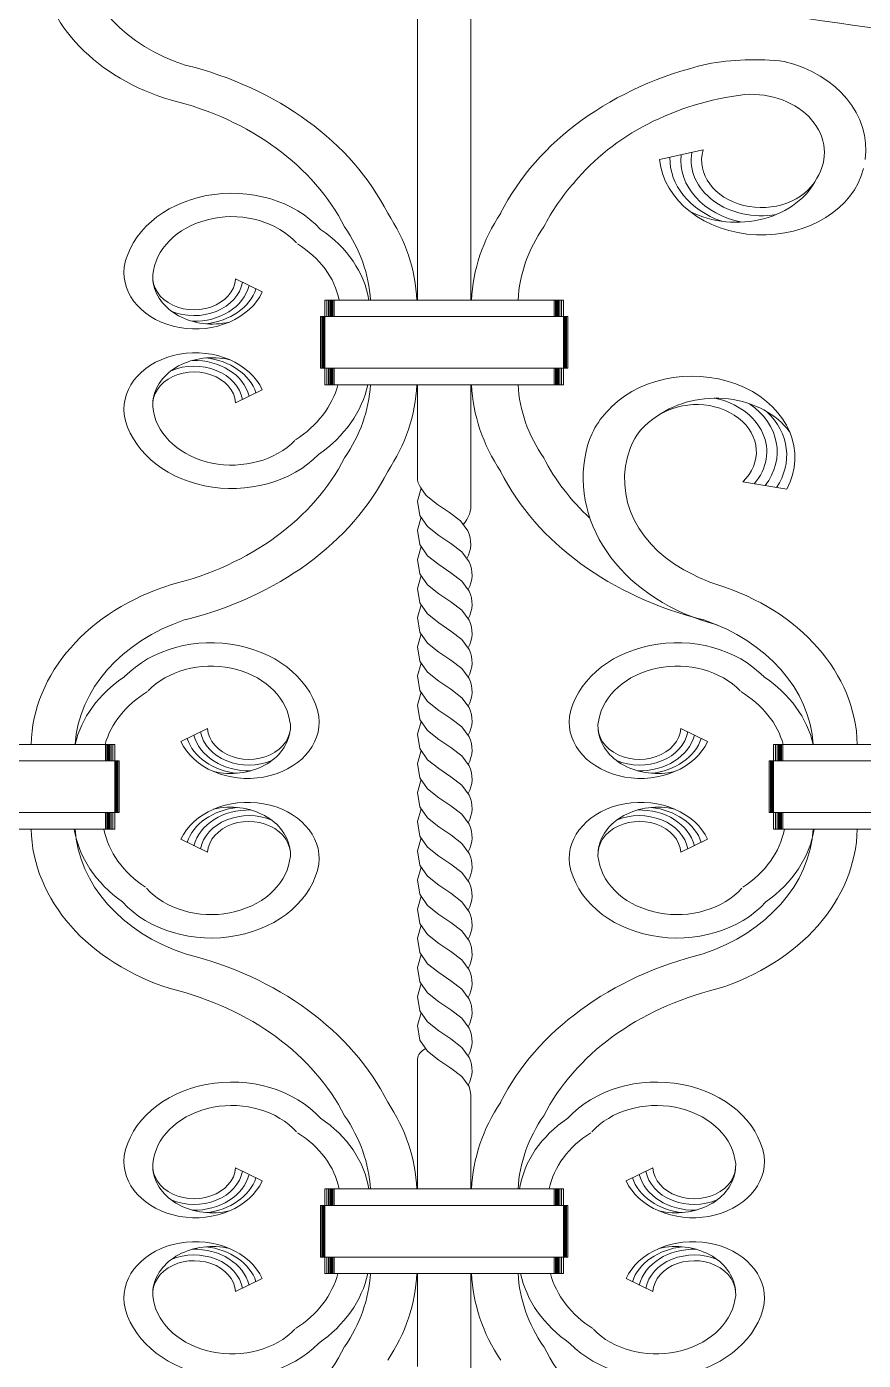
# Model space of a CAD drawing. Header units: inches. Extents: x 16.3 to 32.1, y 12.3 to 22.2.
# Drawn here: x 21.004 to 21.331, y 17.744 to 18.265 of the extents above; entities that cross this region are included whole.
import ezdxf

# ---------------------------------------------------------------- set-up
doc = ezdxf.new("R2010")
doc.units = ezdxf.units.IN
doc.header["$MEASUREMENT"] = 0

msp = doc.modelspace()

# ---------------------------------------------------------------- linework, layer by layer
at = {"lineweight": 9}
for p, q in [((21.15675, 18.15827), (21.15675, 18.2995)), ((21.17767, 18.15827), (21.17767, 18.2943)), ((21.25148, 18.21319), (21.26848, 18.21693)), ((21.09607, 18.16142), (21.08563, 18.16649)), ((21.21391, 18.15827), (21.12051, 18.15827)), ((21.12051, 18.15827), (21.21391, 18.15827)), ((21.12051, 18.15827), (21.12051, 18.12517)), ((21.12051, 18.15827), (21.12051, 18.15182)), ((21.12051, 18.15827), (21.12051, 18.15182)), ((21.12051, 18.15827), (21.12051, 18.12517)), ((21.12133, 18.15827), (21.12133, 18.15182)), ((21.12133, 18.15827), (21.12133, 18.15182)), ((21.12198, 18.15827), (21.12198, 18.15182)), ((21.12198, 18.15827), (21.12198, 18.15182)), ((21.12247, 18.15827), (21.12247, 18.15182)), ((21.12247, 18.15827), (21.12247, 18.15182)), ((21.12288, 18.15827), (21.12288, 18.15182)), ((21.12288, 18.15827), (21.12288, 18.15182)), ((21.1232, 18.15827), (21.1232, 18.15182)), ((21.1232, 18.15827), (21.1232, 18.15182)), ((21.12345, 18.15827), (21.12345, 18.15182)), ((21.12345, 18.15827), (21.12345, 18.15182)), ((21.12361, 18.15827), (21.12361, 18.15182)), ((21.12361, 18.15827), (21.12361, 18.15182)), ((21.12416, 18.15827), (21.12416, 18.15182)), ((21.12416, 18.15827), (21.12416, 18.15182)), ((21.21026, 18.15827), (21.21026, 18.15182)), ((21.21026, 18.15827), (21.21026, 18.15182)), ((21.21081, 18.15827), (21.21081, 18.15182)), ((21.21081, 18.15827), (21.21081, 18.15182)), ((21.21097, 18.15827), (21.21097, 18.15182)), ((21.21097, 18.15827), (21.21097, 18.15182)), ((21.21122, 18.15827), (21.21122, 18.15182)), ((21.21122, 18.15827), (21.21122, 18.15182)), ((21.21154, 18.15827), (21.21154, 18.15182)), ((21.21154, 18.15827), (21.21154, 18.15182)), ((21.21195, 18.15827), (21.21195, 18.15182)), ((21.21195, 18.15827), (21.21195, 18.15182)), ((21.21244, 18.15827), (21.21244, 18.15182)), ((21.21244, 18.15827), (21.21244, 18.15182)), ((21.21309, 18.15827), (21.21309, 18.15182)), ((21.21309, 18.15827), (21.21309, 18.15182)), ((21.21391, 18.15827), (21.21391, 18.12517)), ((21.21391, 18.15827), (21.21391, 18.15182)), ((21.21391, 18.15827), (21.21391, 18.15182)), ((21.21391, 18.15827), (21.21391, 18.12517)), ((21.21554, 18.15182), (21.11888, 18.15182)), ((21.11888, 18.15182), (21.21554, 18.15182)), ((21.11888, 18.15182), (21.11888, 18.13162)), ((21.11888, 18.15182), (21.11888, 18.13162)), ((21.11937, 18.15182), (21.11937, 18.13162)), ((21.11937, 18.15182), (21.11937, 18.13162)), ((21.11978, 18.15182), (21.11978, 18.13162)), ((21.11978, 18.15182), (21.11978, 18.13162)), ((21.12011, 18.15182), (21.12011, 18.13162)), ((21.12011, 18.15182), (21.12011, 18.13162)), ((21.12027, 18.15182), (21.12027, 18.13162)), ((21.12027, 18.15182), (21.12027, 18.13162)), ((21.21415, 18.15182), (21.21415, 18.13162)), ((21.21415, 18.15182), (21.21415, 18.13162)), ((21.21431, 18.15182), (21.21431, 18.13162)), ((21.21431, 18.15182), (21.21431, 18.13162)), ((21.21464, 18.15182), (21.21464, 18.13162)), ((21.21464, 18.15182), (21.21464, 18.13162)), ((21.21505, 18.15182), (21.21505, 18.13162)), ((21.21505, 18.15182), (21.21505, 18.13162)), ((21.21554, 18.15182), (21.21554, 18.13162)), ((21.21554, 18.15182), (21.21554, 18.13162)), ((21.21554, 18.13162), (21.11888, 18.13162)), ((21.11888, 18.13162), (21.21554, 18.13162)), ((21.12051, 18.13162), (21.12051, 18.12517)), ((21.12051, 18.13162), (21.12051, 18.12517)), ((21.12133, 18.13162), (21.12133, 18.12517)), ((21.12133, 18.13162), (21.12133, 18.12517)), ((21.12198, 18.13162), (21.12198, 18.12517)), ((21.12198, 18.13162), (21.12198, 18.12517)), ((21.12247, 18.13162), (21.12247, 18.12517)), ((21.12247, 18.13162), (21.12247, 18.12517)), ((21.12288, 18.13162), (21.12288, 18.12517)), ((21.12288, 18.13162), (21.12288, 18.12517)), ((21.1232, 18.13162), (21.1232, 18.12517)), ((21.1232, 18.13162), (21.1232, 18.12517)), ((21.12345, 18.13162), (21.12345, 18.12517)), ((21.12345, 18.13162), (21.12345, 18.12517)), ((21.12361, 18.13162), (21.12361, 18.12517)), ((21.12361, 18.13162), (21.12361, 18.12517)), ((21.12416, 18.13162), (21.12416, 18.12517)), ((21.12416, 18.13162), (21.12416, 18.12517)), ((21.21026, 18.13162), (21.21026, 18.12517)), ((21.21026, 18.13162), (21.21026, 18.12517)), ((21.21081, 18.13162), (21.21081, 18.12517)), ((21.21081, 18.13162), (21.21081, 18.12517)), ((21.21097, 18.13162), (21.21097, 18.12517)), ((21.21097, 18.13162), (21.21097, 18.12517)), ((21.21122, 18.13162), (21.21122, 18.12517)), ((21.21122, 18.13162), (21.21122, 18.12517)), ((21.21154, 18.13162), (21.21154, 18.12517)), ((21.21154, 18.13162), (21.21154, 18.12517)), ((21.21195, 18.13162), (21.21195, 18.12517)), ((21.21195, 18.13162), (21.21195, 18.12517)), ((21.21244, 18.13162), (21.21244, 18.12517)), ((21.21244, 18.13162), (21.21244, 18.12517)), ((21.21309, 18.13162), (21.21309, 18.12517)), ((21.21309, 18.13162), (21.21309, 18.12517)), ((21.21391, 18.13162), (21.21391, 18.12517)), ((21.21391, 18.13162), (21.21391, 18.12517)), ((21.09607, 18.12318), (21.08563, 18.11811)), ((21.21391, 18.12517), (21.12051, 18.12517)), ((21.12051, 18.12517), (21.21391, 18.12517)), ((21.15675, 18.08886), (21.15675, 18.12517)), ((21.17767, 18.07734), (21.17767, 18.12517)), ((21.15818, 18.08469), (21.15674, 18.07965)), ((21.15809, 18.08481), (21.16022, 18.08181)), ((21.30129, 18.08435), (21.284, 18.08712)), ((21.15674, 18.07965), (21.15766, 18.07402)), ((21.16022, 18.08181), (21.16456, 18.07831)), ((21.16456, 18.07831), (21.1693, 18.07516)), ((21.1693, 18.07516), (21.17356, 18.07187)), ((21.15818, 18.0733), (21.15674, 18.06826)), ((21.15766, 18.07402), (21.16073, 18.0697)), ((21.16073, 18.0697), (21.16507, 18.06619)), ((21.17356, 18.07187), (21.17647, 18.06797)), ((21.15674, 18.06826), (21.15766, 18.06263)), ((21.16507, 18.06619), (21.16981, 18.06304)), ((21.17647, 18.06797), (21.17648, 18.06795)), ((21.15818, 18.0619), (21.15674, 18.05686)), ((21.15766, 18.06263), (21.16073, 18.0583)), ((21.16981, 18.06304), (21.17408, 18.05975)), ((21.17408, 18.05975), (21.17699, 18.05585)), ((21.15674, 18.05686), (21.15766, 18.05123)), ((21.16073, 18.0583), (21.16507, 18.0548)), ((21.16507, 18.0548), (21.16981, 18.05164)), ((21.17699, 18.05585), (21.17699, 18.05584)), ((21.15818, 18.05051), (21.15674, 18.04547)), ((21.15766, 18.05123), (21.16073, 18.04691)), ((21.16981, 18.05164), (21.17408, 18.04836)), ((21.17408, 18.04836), (21.17699, 18.04446)), ((21.15674, 18.04547), (21.15766, 18.03984)), ((21.16073, 18.04691), (21.16507, 18.0434)), ((21.16507, 18.0434), (21.16981, 18.04025)), ((21.17699, 18.04446), (21.17699, 18.04444)), ((21.15818, 18.03911), (21.15674, 18.03407)), ((21.15766, 18.03984), (21.16073, 18.03551)), ((21.16981, 18.04025), (21.17408, 18.03696)), ((21.15674, 18.03407), (21.15766, 18.02844)), ((21.16073, 18.03551), (21.16507, 18.03201)), ((21.17408, 18.03696), (21.17699, 18.03306)), ((21.17699, 18.03306), (21.17699, 18.03305)), ((21.15818, 18.02772), (21.15674, 18.02268)), ((21.15766, 18.02844), (21.16073, 18.02412)), ((21.16507, 18.03201), (21.16981, 18.02885)), ((21.16981, 18.02885), (21.17408, 18.02557)), ((21.15674, 18.02268), (21.15766, 18.01705)), ((21.16073, 18.02412), (21.16507, 18.02061)), ((21.17408, 18.02557), (21.17699, 18.02167)), ((21.15766, 18.01705), (21.16073, 18.01272)), ((21.16507, 18.02061), (21.16981, 18.01746)), ((21.16981, 18.01746), (21.17408, 18.01417)), ((21.17699, 18.02167), (21.17699, 18.02165)), ((21.15818, 18.01632), (21.15674, 18.01128)), ((21.16073, 18.01272), (21.16507, 18.00922)), ((21.17408, 18.01417), (21.17699, 18.01027)), ((21.15674, 18.01128), (21.15766, 18.00565)), ((21.16507, 18.00922), (21.16981, 18.00607)), ((21.17699, 18.01027), (21.17699, 18.01026)), ((21.15818, 18.00493), (21.15674, 17.99989)), ((21.15766, 18.00565), (21.16073, 18.00133)), ((21.16073, 18.00133), (21.16507, 17.99783)), ((21.16981, 18.00607), (21.17408, 18.00278)), ((21.17408, 18.00278), (21.17699, 17.99888)), ((21.15674, 17.99989), (21.15766, 17.99426)), ((21.16507, 17.99783), (21.16981, 17.99467)), ((21.17699, 17.99888), (21.17699, 17.99886)), ((21.15818, 17.99353), (21.15674, 17.98849)), ((21.15766, 17.99426), (21.16073, 17.98993)), ((21.16981, 17.99467), (21.17408, 17.99138)), ((21.17408, 17.99138), (21.17699, 17.98748)), ((21.06417, 17.98565), (21.07461, 17.99072)), ((21.15674, 17.98849), (21.15766, 17.98286)), ((21.16073, 17.98993), (21.16507, 17.98643)), ((21.16507, 17.98643), (21.16981, 17.98328)), ((21.17699, 17.98748), (21.17699, 17.98747)), ((21.27025, 17.98565), (21.25981, 17.99072)), ((20.94501, 17.9845), (21.0384, 17.9845)), ((21.03476, 17.97805), (21.03476, 17.9845)), ((21.03531, 17.97805), (21.03531, 17.9845)), ((21.03547, 17.97805), (21.03547, 17.9845)), ((21.03572, 17.97805), (21.03572, 17.9845)), ((21.03604, 17.97805), (21.03604, 17.9845)), ((21.03645, 17.97805), (21.03645, 17.9845)), ((21.03694, 17.97805), (21.03694, 17.9845)), ((21.03759, 17.97805), (21.03759, 17.9845)), ((21.0384, 17.97805), (21.0384, 17.9845)), ((21.0384, 17.9514), (21.0384, 17.9845)), ((21.15818, 17.98214), (21.15674, 17.9771)), ((21.15766, 17.98286), (21.16073, 17.97854)), ((21.16981, 17.98328), (21.17408, 17.97999)), ((21.29602, 17.9845), (21.38941, 17.9845)), ((21.29602, 17.97805), (21.29602, 17.9845)), ((21.29602, 17.9514), (21.29602, 17.9845)), ((21.29683, 17.97805), (21.29683, 17.9845)), ((21.29748, 17.97805), (21.29748, 17.9845)), ((21.29797, 17.97805), (21.29797, 17.9845)), ((21.29838, 17.97805), (21.29838, 17.9845)), ((21.2987, 17.97805), (21.2987, 17.9845)), ((21.29895, 17.97805), (21.29895, 17.9845)), ((21.29911, 17.97805), (21.29911, 17.9845)), ((21.29966, 17.97805), (21.29966, 17.9845)), ((20.94338, 17.97805), (21.04003, 17.97805)), ((21.03865, 17.95784), (21.03865, 17.97805)), ((21.03881, 17.95784), (21.03881, 17.97805)), ((21.03914, 17.95784), (21.03914, 17.97805)), ((21.03954, 17.95784), (21.03954, 17.97805)), ((21.04003, 17.95784), (21.04003, 17.97805)), ((21.15674, 17.9771), (21.15766, 17.97147)), ((21.16073, 17.97854), (21.16507, 17.97504)), ((21.17408, 17.97999), (21.17699, 17.97609)), ((21.17699, 17.97609), (21.17699, 17.97607)), ((21.29439, 17.97805), (21.39104, 17.97805)), ((21.29439, 17.95784), (21.29439, 17.97805)), ((21.29488, 17.95784), (21.29488, 17.97805)), ((21.29528, 17.95784), (21.29528, 17.97805)), ((21.29561, 17.95784), (21.29561, 17.97805)), ((21.29577, 17.95784), (21.29577, 17.97805)), ((21.15818, 17.97074), (21.15674, 17.9657)), ((21.15766, 17.97147), (21.16073, 17.96714)), ((21.16507, 17.97504), (21.16981, 17.97188)), ((21.16981, 17.97188), (21.17408, 17.96859)), ((21.15674, 17.9657), (21.15766, 17.96007)), ((21.16073, 17.96714), (21.16507, 17.96364)), ((21.17408, 17.96859), (21.17699, 17.96469)), ((21.15766, 17.96007), (21.16073, 17.95575)), ((21.16507, 17.96364), (21.16981, 17.96049)), ((21.16981, 17.96049), (21.17408, 17.9572)), ((21.17699, 17.96469), (21.17699, 17.96468)), ((20.94338, 17.95784), (21.04003, 17.95784)), ((21.03476, 17.9514), (21.03476, 17.95784)), ((21.03531, 17.9514), (21.03531, 17.95784)), ((21.03547, 17.9514), (21.03547, 17.95784)), ((21.03572, 17.9514), (21.03572, 17.95784)), ((21.03604, 17.9514), (21.03604, 17.95784)), ((21.03645, 17.9514), (21.03645, 17.95784)), ((21.03694, 17.9514), (21.03694, 17.95784)), ((21.03759, 17.9514), (21.03759, 17.95784)), ((21.0384, 17.9514), (21.0384, 17.95784)), ((21.15818, 17.95935), (21.15674, 17.95431)), ((21.15674, 17.95431), (21.15766, 17.94868)), ((21.16073, 17.95575), (21.16507, 17.95225)), ((21.17408, 17.9572), (21.17699, 17.9533)), ((21.29439, 17.95784), (21.39104, 17.95784)), ((21.29602, 17.9514), (21.29602, 17.95784)), ((21.29683, 17.9514), (21.29683, 17.95784)), ((21.29748, 17.9514), (21.29748, 17.95784)), ((21.29797, 17.9514), (21.29797, 17.95784)), ((21.29838, 17.9514), (21.29838, 17.95784)), ((21.2987, 17.9514), (21.2987, 17.95784)), ((21.29895, 17.9514), (21.29895, 17.95784)), ((21.29911, 17.9514), (21.29911, 17.95784)), ((21.29966, 17.9514), (21.29966, 17.95784)), ((20.94501, 17.9514), (21.0384, 17.9514)), ((21.16507, 17.95225), (21.16981, 17.94909)), ((21.16981, 17.94909), (21.17408, 17.9458)), ((21.17699, 17.9533), (21.17699, 17.95328)), ((21.29602, 17.9514), (21.38941, 17.9514)), ((21.06417, 17.94741), (21.07461, 17.94234)), ((21.15818, 17.94795), (21.15674, 17.94291)), ((21.15766, 17.94868), (21.16073, 17.94435)), ((21.16073, 17.94435), (21.16507, 17.94085)), ((21.17408, 17.9458), (21.17699, 17.9419)), ((21.27025, 17.94741), (21.25981, 17.94234)), ((21.15674, 17.94291), (21.15766, 17.93728)), ((21.16507, 17.94085), (21.16981, 17.9377)), ((21.17699, 17.9419), (21.17699, 17.94189)), ((21.15818, 17.93656), (21.15674, 17.93152)), ((21.15766, 17.93728), (21.16073, 17.93296)), ((21.16981, 17.9377), (21.17408, 17.93441)), ((21.17408, 17.93441), (21.17699, 17.93051)), ((21.15674, 17.93152), (21.15766, 17.92589)), ((21.16073, 17.93296), (21.16507, 17.92946)), ((21.16507, 17.92946), (21.16981, 17.9263)), ((21.17699, 17.93051), (21.17699, 17.93049)), ((21.15818, 17.92517), (21.15674, 17.92012)), ((21.15766, 17.92589), (21.16073, 17.92156)), ((21.16981, 17.9263), (21.17408, 17.92301)), ((21.17408, 17.92301), (21.17699, 17.91911)), ((21.15674, 17.92012), (21.15766, 17.91449)), ((21.16073, 17.92156), (21.16507, 17.91806)), ((21.16507, 17.91806), (21.16981, 17.91491)), ((21.17699, 17.91911), (21.17699, 17.9191)), ((21.15818, 17.91377), (21.15674, 17.90873)), ((21.15766, 17.91449), (21.16073, 17.91017)), ((21.16981, 17.91491), (21.17408, 17.91162)), ((21.15674, 17.90873), (21.15766, 17.9031)), ((21.16073, 17.91017), (21.16507, 17.90667)), ((21.17408, 17.91162), (21.17699, 17.90772)), ((21.17699, 17.90772), (21.17699, 17.9077)), ((21.15818, 17.90238), (21.15674, 17.89733)), ((21.15766, 17.9031), (21.16073, 17.89877)), ((21.16507, 17.90667), (21.16981, 17.90351)), ((21.16981, 17.90351), (21.17408, 17.90022)), ((21.15674, 17.89733), (21.15766, 17.8917)), ((21.16073, 17.89877), (21.16507, 17.89527)), ((21.17408, 17.90022), (21.17699, 17.89633)), ((21.16507, 17.89527), (21.16981, 17.89212)), ((21.16981, 17.89212), (21.17408, 17.88883)), ((21.17699, 17.89633), (21.17699, 17.89631)), ((21.15818, 17.89098), (21.15674, 17.88594)), ((21.15766, 17.8917), (21.16073, 17.88738)), ((21.16073, 17.88738), (21.16507, 17.88388)), ((21.17408, 17.88883), (21.17699, 17.88493)), ((21.15674, 17.88594), (21.15766, 17.88031)), ((21.16507, 17.88388), (21.16981, 17.88072)), ((21.17699, 17.88493), (21.17699, 17.88491)), ((21.15818, 17.87959), (21.15674, 17.87455)), ((21.15766, 17.88031), (21.16073, 17.87598)), ((21.16981, 17.88072), (21.17408, 17.87743)), ((21.17408, 17.87743), (21.17699, 17.87354)), ((21.15674, 17.87455), (21.15766, 17.86891)), ((21.16073, 17.87598), (21.16507, 17.87248)), ((21.16507, 17.87248), (21.16981, 17.86933)), ((21.17699, 17.87354), (21.17699, 17.87352)), ((21.15766, 17.86891), (21.16073, 17.86459)), ((21.16981, 17.86933), (21.17408, 17.86604)), ((21.17408, 17.86604), (21.17699, 17.86214)), ((21.15675, 17.81072), (21.15675, 17.86142)), ((21.16073, 17.86459), (21.16507, 17.86109)), ((21.16507, 17.86109), (21.16981, 17.85793)), ((21.17699, 17.86214), (21.17699, 17.86212)), ((21.16981, 17.85793), (21.17408, 17.85464)), ((21.17408, 17.85464), (21.17699, 17.85075)), ((21.17699, 17.85075), (21.17699, 17.85073)), ((21.17767, 17.81072), (21.17767, 17.84606)), ((21.09607, 17.81387), (21.08563, 17.81894)), ((21.23835, 17.81387), (21.24879, 17.81894)), ((21.21391, 17.81072), (21.12051, 17.81072)), ((21.12051, 17.81072), (21.21391, 17.81072)), ((21.12051, 17.81072), (21.12051, 17.77762)), ((21.12051, 17.81072), (21.12051, 17.80428)), ((21.12051, 17.81072), (21.12051, 17.80428)), ((21.12051, 17.81072), (21.12051, 17.77762)), ((21.12133, 17.81072), (21.12133, 17.80428)), ((21.12133, 17.81072), (21.12133, 17.80428)), ((21.12198, 17.81072), (21.12198, 17.80428)), ((21.12198, 17.81072), (21.12198, 17.80428)), ((21.12247, 17.81072), (21.12247, 17.80428)), ((21.12247, 17.81072), (21.12247, 17.80428)), ((21.12288, 17.81072), (21.12288, 17.80428)), ((21.12288, 17.81072), (21.12288, 17.80428)), ((21.1232, 17.81072), (21.1232, 17.80428)), ((21.1232, 17.81072), (21.1232, 17.80428)), ((21.12345, 17.81072), (21.12345, 17.80428)), ((21.12345, 17.81072), (21.12345, 17.80428)), ((21.12361, 17.81072), (21.12361, 17.80428)), ((21.12361, 17.81072), (21.12361, 17.80428)), ((21.12416, 17.81072), (21.12416, 17.80428)), ((21.12416, 17.81072), (21.12416, 17.80428)), ((21.21026, 17.81072), (21.21026, 17.80428)), ((21.21026, 17.81072), (21.21026, 17.80428)), ((21.21081, 17.81072), (21.21081, 17.80428)), ((21.21081, 17.81072), (21.21081, 17.80428)), ((21.21097, 17.81072), (21.21097, 17.80428)), ((21.21097, 17.81072), (21.21097, 17.80428)), ((21.21122, 17.81072), (21.21122, 17.80428)), ((21.21122, 17.81072), (21.21122, 17.80428)), ((21.21154, 17.81072), (21.21154, 17.80428)), ((21.21154, 17.81072), (21.21154, 17.80428)), ((21.21195, 17.81072), (21.21195, 17.80428)), ((21.21195, 17.81072), (21.21195, 17.80428)), ((21.21244, 17.81072), (21.21244, 17.80428)), ((21.21244, 17.81072), (21.21244, 17.80428)), ((21.21309, 17.81072), (21.21309, 17.80428)), ((21.21309, 17.81072), (21.21309, 17.80428)), ((21.21391, 17.81072), (21.21391, 17.77762)), ((21.21391, 17.81072), (21.21391, 17.80428)), ((21.21391, 17.81072), (21.21391, 17.80428)), ((21.21391, 17.81072), (21.21391, 17.77762)), ((21.21554, 17.80428), (21.11888, 17.80428)), ((21.11888, 17.80428), (21.21554, 17.80428)), ((21.11888, 17.80428), (21.11888, 17.78407)), ((21.11888, 17.80428), (21.11888, 17.78407)), ((21.11937, 17.80428), (21.11937, 17.78407)), ((21.11937, 17.80428), (21.11937, 17.78407)), ((21.11978, 17.80428), (21.11978, 17.78407)), ((21.11978, 17.80428), (21.11978, 17.78407)), ((21.12011, 17.80428), (21.12011, 17.78407)), ((21.12011, 17.80428), (21.12011, 17.78407)), ((21.12027, 17.80428), (21.12027, 17.78407)), ((21.12027, 17.80428), (21.12027, 17.78407)), ((21.21415, 17.80428), (21.21415, 17.78407)), ((21.21415, 17.80428), (21.21415, 17.78407)), ((21.21431, 17.80428), (21.21431, 17.78407)), ((21.21431, 17.80428), (21.21431, 17.78407)), ((21.21464, 17.80428), (21.21464, 17.78407)), ((21.21464, 17.80428), (21.21464, 17.78407)), ((21.21505, 17.80428), (21.21505, 17.78407)), ((21.21505, 17.80428), (21.21505, 17.78407)), ((21.21554, 17.80428), (21.21554, 17.78407)), ((21.21554, 17.80428), (21.21554, 17.78407)), ((21.21554, 17.78407), (21.11888, 17.78407)), ((21.11888, 17.78407), (21.21554, 17.78407)), ((21.12051, 17.78407), (21.12051, 17.77762)), ((21.12051, 17.78407), (21.12051, 17.77762)), ((21.12133, 17.78407), (21.12133, 17.77762)), ((21.12133, 17.78407), (21.12133, 17.77762)), ((21.12198, 17.78407), (21.12198, 17.77762)), ((21.12198, 17.78407), (21.12198, 17.77762)), ((21.12247, 17.78407), (21.12247, 17.77762)), ((21.12247, 17.78407), (21.12247, 17.77762)), ((21.12288, 17.78407), (21.12288, 17.77762)), ((21.12288, 17.78407), (21.12288, 17.77762)), ((21.1232, 17.78407), (21.1232, 17.77762)), ((21.1232, 17.78407), (21.1232, 17.77762)), ((21.12345, 17.78407), (21.12345, 17.77762)), ((21.12345, 17.78407), (21.12345, 17.77762)), ((21.12361, 17.78407), (21.12361, 17.77762)), ((21.12361, 17.78407), (21.12361, 17.77762)), ((21.12416, 17.78407), (21.12416, 17.77762)), ((21.12416, 17.78407), (21.12416, 17.77762)), ((21.21026, 17.78407), (21.21026, 17.77762)), ((21.21026, 17.78407), (21.21026, 17.77762)), ((21.21081, 17.78407), (21.21081, 17.77762)), ((21.21081, 17.78407), (21.21081, 17.77762)), ((21.21097, 17.78407), (21.21097, 17.77762)), ((21.21097, 17.78407), (21.21097, 17.77762)), ((21.21122, 17.78407), (21.21122, 17.77762)), ((21.21122, 17.78407), (21.21122, 17.77762)), ((21.21154, 17.78407), (21.21154, 17.77762)), ((21.21154, 17.78407), (21.21154, 17.77762)), ((21.21195, 17.78407), (21.21195, 17.77762)), ((21.21195, 17.78407), (21.21195, 17.77762)), ((21.21244, 17.78407), (21.21244, 17.77762)), ((21.21244, 17.78407), (21.21244, 17.77762)), ((21.21309, 17.78407), (21.21309, 17.77762)), ((21.21309, 17.78407), (21.21309, 17.77762)), ((21.21391, 17.78407), (21.21391, 17.77762)), ((21.21391, 17.78407), (21.21391, 17.77762)), ((21.21391, 17.77762), (21.12051, 17.77762)), ((21.12051, 17.77762), (21.21391, 17.77762)), ((21.15675, 17.74131), (21.15675, 17.77762)), ((21.17767, 17.72979), (21.17767, 17.77762)), ((21.09607, 17.77563), (21.08563, 17.77056)), ((21.23835, 17.77563), (21.24879, 17.77056))]:
    msp.add_line(p, q, dxfattribs=at)
for centre, major_axis, start_param, end_param in [((21.55904, 19.28366), (1.30716, 0), 4.332138, 4.673148), ((21.09096, 18.29905), (-0.06667, 0), 0.087, 1.185726), ((21.08787, 18.29551), (0.07952, 0), 3.224333, 4.361136), ((21.28857, 18.18884), (-0.08011, 0), 4.566622, 4.9472), ((21.28661, 18.21716), (0.04556, 0), -0.109179, 1.267787), ((21.02858, 18.15534), (0.12551, 0), 0.380418, 1.268707), ((21.30584, 18.15534), (0.12551, 0), 1.861013, 2.761174), ((21.02858, 18.15534), (0.10733, 0), 0.380418, 1.268707), ((21.30003, 18.16239), (0.09753, 0), 1.72759, 2.567859), ((21.28717, 18.21595), (-0.02875, 0), 2.683475, 4.79488), ((21.29132, 18.21294), (0.03155, 0), 3.057386, 4.466904), ((21.29132, 18.21294), (-0.02748, 0), -0.139904, 1.779972), ((21.29132, 18.21294), (0.0234, 0), 2.924328, 5.892324), ((21.29162, 18.21556), (-0.04024, 0), 0.074511, 2.955438), ((21.28922, 18.21353), (-0.03372, 0), -0.020449, 1.161285), ((21.28151, 18.21526), (0.03361, 0), 4.142994, 5.922992), ((21.08417, 18.16633), (0.04258, 0), 0.619195, 2.998469), ((21.30584, 18.15534), (-0.10733, 0), -0.614127, -0.380418), ((21.08417, 18.16633), (0.03101, 0), 0.619195, 2.998469), ((21.05632, 18.15537), (0.10026, 0), 0.036611, 0.482989), ((21.2781, 18.15537), (0.10026, 0), 2.658604, 3.104981), ((21.08328, 18.15281), (0.05489, 0), 0.126108, 0.865728), ((21.05586, 18.15546), (0.08255, 0), 0.043017, 0.501645), ((21.27856, 18.15546), (0.08255, 0), 2.639948, 3.098576), ((21.08311, 18.15299), (-0.04351, 0), 3.295535, 4.052161), ((21.06985, 18.16908), (0.02795, 0), 3.048495, 5.929422), ((21.06941, 18.16728), (0.01625, 0), 2.942465, 6.221198), ((21.07652, 18.16734), (-0.02334, 0), 0.08094, 1.860939), ((21.06941, 18.16728), (-0.01908, 0), 1.082368, 3.002244), ((21.06941, 18.16728), (-0.02191, 0), 1.537028, 2.946547), ((21.07096, 18.16736), (0.02342, 0), -1.440537, -0.258804), ((21.06985, 18.11552), (0.02795, 0), 0.353764, 3.23469), ((21.07652, 18.11725), (0.02334, 0), 1.280654, 3.060652), ((21.06941, 18.11731), (0.01908, 0), 0.139349, 2.059224), ((21.06941, 18.11731), (-0.02191, 0), 3.336638, 4.746157), ((21.07096, 18.11724), (-0.02342, 0), 3.400397, 4.58213), ((21.26417, 18.09665), (0.04024, 0), -0.396728, 2.470841), ((21.06941, 18.11731), (-0.01625, 0), 3.20358, 6.482313), ((21.07917, 18.13282), (-0.04748, 0), 2.252214, 2.936616), ((21.07893, 18.13307), (-0.05926, 0), 2.291301, 2.972346), ((21.05586, 18.12798), (-0.08255, 0), 2.639948, 3.098576), ((21.05632, 18.12807), (-0.10026, 0), 2.658604, 3.104981), ((21.2781, 18.12807), (-0.10026, 0), 0.036611, 0.482989), ((21.27856, 18.12798), (-0.08255, 0), 0.043017, 0.501645), ((21.26771, 18.09343), (0.04556, 0), 2.449243, 2.984651), ((21.27335, 18.09329), (-0.03361, 0), 3.671755, 5.451753), ((21.26593, 18.09889), (-0.0234, 0), 2.453089, 5.421086), ((21.26593, 18.09889), (0.02748, 0), -0.611143, 1.308733), ((21.26593, 18.09889), (-0.03155, 0), 2.586147, 3.995665), ((21.08417, 18.11827), (0.04258, 0), 3.284716, 5.631437), ((21.08417, 18.11827), (0.03101, 0), 3.284716, 5.631437), ((21.2679, 18.09471), (-0.02875, 0), -0.929357, -0.260968), ((21.26747, 18.0976), (0.03372, 0), -0.491688, 0.690046), ((21.29223, 18.08804), (-0.05446, 0), -0.295309, 1.045289), ((21.02858, 18.1281), (-0.10733, 0), 1.872886, 2.761174), ((21.30584, 18.1281), (-0.10733, 0), 0.380418, 0.707027), ((21.29821, 18.08873), (0.07662, 0), 2.970298, 4.391018), ((21.02858, 18.1281), (-0.12551, 0), 1.872886, 2.761174), ((21.30584, 18.1281), (-0.12551, 0), 0.380418, 1.268707), ((21.16721, 18.08886), (-0.01046, 0), 0, 0.51147), ((21.16049, 18.07819), (0.01721, 0), -0.605864, 0.062232), ((21.15948, 18.06299), (-0.01812, 0), 2.723114, 3.497742), ((21.15999, 18.05088), (0.01812, 0), -0.418478, 0.356149), ((21.29295, 18.08433), (0.05085, 0), 4.128398, 4.32862), ((21.09236, 17.98315), (0.08676, 0), 1.946654, 3.122047), ((21.15999, 18.03948), (0.01812, 0), -0.418478, 0.356149), ((21.24206, 17.98315), (-0.08676, 0), 3.161138, 4.336531), ((21.09361, 17.98169), (-0.07084, 0), -1.169155, -0.050042), ((21.15999, 18.02809), (0.01812, 0), -0.418478, 0.356149), ((21.24081, 17.98169), (-0.07084, 0), 3.191635, 4.310748), ((21.07606, 17.99056), (0.04258, 0), 0.143123, 2.489844), ((21.25836, 17.99056), (0.04258, 0), 0.651749, 2.998469), ((21.15999, 18.01669), (-0.01812, 0), 2.723114, 3.497742), ((21.07606, 17.99056), (0.03101, 0), 0.143123, 2.489844), ((21.25836, 17.99056), (0.03101, 0), 0.651749, 2.998469), ((21.07864, 17.97671), (0.05661, 0), 2.269981, 2.966928), ((21.15999, 18.0053), (0.01812, 0), -0.418478, 0.356149), ((21.25578, 17.97671), (-0.05661, 0), 3.316258, 4.013205), ((21.07848, 17.97698), (-0.04491, 0), -0.916917, -0.213033), ((21.25594, 17.97698), (-0.04491, 0), 3.354626, 4.058509), ((21.15999, 17.9939), (-0.01812, 0), 2.723114, 3.497742), ((21.09039, 17.99331), (0.02795, 0), 3.495356, 6.376283), ((21.09083, 17.99151), (-0.01625, 0), 0.061988, 3.34072), ((21.24403, 17.99331), (0.02795, 0), 3.048495, 5.929422), ((21.24359, 17.99151), (-0.01625, 0), -0.199128, 3.079605), ((21.08928, 17.99159), (0.02342, 0), 3.400397, 4.58213), ((21.09083, 17.99151), (0.02191, 0), 3.336638, 4.746157), ((21.09083, 17.99151), (0.01908, 0), 3.280941, 5.200817), ((21.08371, 17.99158), (0.02334, 0), 4.422247, 6.202245), ((21.15999, 17.98251), (0.01812, 0), -0.418478, 0.356149), ((21.25071, 17.99158), (-0.02334, 0), 0.08094, 1.860939), ((21.24359, 17.99151), (0.01908, 0), 4.223961, 6.143837), ((21.24359, 17.99151), (-0.02191, 0), 1.537028, 2.946547), ((21.24514, 17.99159), (0.02342, 0), -1.440537, -0.258804), ((21.15999, 17.97111), (-0.01812, 0), 2.723114, 3.497742), ((21.09039, 17.93975), (0.02795, 0), -0.093098, 2.787829), ((21.08928, 17.94147), (0.02342, 0), 1.701055, 2.882789), ((21.08371, 17.94148), (-0.02334, 0), 3.222533, 5.002531), ((21.15999, 17.95972), (0.01812, 0), -0.418478, 0.356149), ((21.24403, 17.93975), (0.02795, 0), 0.353764, 3.23469), ((21.25071, 17.94148), (0.02334, 0), 1.280654, 3.060652), ((21.24514, 17.94147), (0.02342, 0), 0.258804, 1.440537), ((21.09083, 17.94155), (-0.02191, 0), 4.678621, 6.08814), ((21.09083, 17.94155), (-0.01908, 0), 4.223961, 6.143837), ((21.09083, 17.94155), (0.01625, 0), -0.199128, 3.079605), ((21.24359, 17.94155), (0.01625, 0), 0.061988, 3.34072), ((21.24359, 17.94155), (-0.01908, 0), 3.280941, 5.200817), ((21.24359, 17.94155), (-0.02191, 0), 3.336638, 4.746157), ((21.09236, 17.95274), (-0.08676, 0), 0.019545, 1.194939), ((21.07949, 17.95693), (0.05741, 0), 3.263615, 3.986585), ((21.09361, 17.9542), (0.07084, 0), 3.191635, 4.310748), ((21.07957, 17.95675), (-0.04594, 0), 0.147937, 0.88405), ((21.15999, 17.94832), (0.01812, 0), -0.418478, 0.356149), ((21.24081, 17.9542), (0.07084, 0), -1.169155, -0.050042), ((21.24206, 17.95274), (0.08676, 0), -1.194939, -0.019545), ((21.25485, 17.95675), (-0.04594, 0), 2.257542, 2.993655), ((21.25493, 17.95693), (-0.05741, 0), 2.296601, 3.019571), ((21.07606, 17.9425), (0.03101, 0), 3.760788, 6.140062), ((21.15999, 17.93693), (0.01812, 0), -0.418478, 0.356149), ((21.25836, 17.9425), (-0.03101, 0), 0.143123, 2.522398), ((21.07606, 17.9425), (0.04258, 0), 3.760788, 6.140062), ((21.25836, 17.9425), (0.04258, 0), 3.284716, 5.66399), ((21.15999, 17.92553), (0.01812, 0), -0.418478, 0.356149), ((21.15999, 17.91414), (-0.01812, 0), 2.723114, 3.497742), ((21.15999, 17.90274), (0.01812, 0), -0.418478, 0.356149), ((21.02858, 17.80779), (0.12551, 0), 0.380418, 1.268707), ((21.30584, 17.80779), (0.12551, 0), 1.872886, 2.761174), ((21.15999, 17.89135), (-0.01812, 0), 2.723114, 3.497742), ((21.02858, 17.80779), (0.10733, 0), 0.380418, 1.268707), ((21.30584, 17.80779), (-0.10733, 0), -1.268707, -0.380418), ((21.15999, 17.87995), (0.01812, 0), -0.418478, 0.356149), ((21.15999, 17.86856), (-0.01812, 0), 2.723114, 3.497742), ((21.16323, 17.86109), (-0.00649, 0), -1.056819, -0.064307), ((21.15999, 17.85716), (0.01812, 0), -0.418478, 0.356149), ((21.08417, 17.81878), (0.04258, 0), 0.619195, 2.998469), ((21.15331, 17.84621), (0.02436, 0), -0.008048, 0.236629), ((21.25025, 17.81878), (-0.04258, 0), 3.284716, 5.66399), ((21.08417, 17.81878), (0.03101, 0), 0.619195, 2.998469), ((21.25025, 17.81878), (-0.03101, 0), 3.284716, 5.66399), ((21.05632, 17.80782), (0.10026, 0), 0.036611, 0.482989), ((21.2781, 17.80782), (0.10026, 0), 2.658604, 3.104981), ((21.08328, 17.80526), (0.05489, 0), 0.126108, 0.865728), ((21.05586, 17.80791), (0.08255, 0), 0.043017, 0.501645), ((21.27856, 17.80791), (0.08255, 0), 2.639948, 3.098576), ((21.25114, 17.80526), (0.05489, 0), 2.275865, 3.015485), ((21.08311, 17.80544), (-0.04351, 0), 3.295535, 4.052161), ((21.25131, 17.80544), (-0.04351, 0), -0.910569, -0.153942), ((21.06985, 17.82153), (0.02795, 0), 3.048495, 5.929422), ((21.06941, 17.81974), (0.01625, 0), 2.942465, 6.221198), ((21.26457, 17.82153), (-0.02795, 0), 0.353764, 3.23469), ((21.26501, 17.81974), (0.01625, 0), 3.20358, 6.482313), ((21.07652, 17.8198), (-0.02334, 0), 0.08094, 1.860939), ((21.06941, 17.81974), (-0.01908, 0), 1.082368, 3.002244), ((21.06941, 17.81974), (-0.02191, 0), 1.537028, 2.946547), ((21.07096, 17.81981), (0.02342, 0), -1.440537, -0.258804), ((21.26346, 17.81981), (0.02342, 0), 3.400397, 4.58213), ((21.26501, 17.81974), (0.02191, 0), 3.336638, 4.746157), ((21.26501, 17.81974), (-0.01908, 0), 0.139349, 2.059224), ((21.2579, 17.8198), (0.02334, 0), 4.422247, 6.202245), ((21.06985, 17.76797), (0.02795, 0), 0.353764, 3.23469), ((21.07652, 17.76971), (-0.02334, 0), 4.422247, 6.202245), ((21.07096, 17.76969), (-0.02342, 0), 3.400397, 4.58213), ((21.26457, 17.76797), (-0.02795, 0), 3.048495, 5.929422), ((21.26346, 17.76969), (-0.02342, 0), -1.440537, -0.258804), ((21.2579, 17.76971), (0.02334, 0), 0.08094, 1.860939), ((21.06941, 17.76977), (-0.01625, 0), 3.20358, 6.482313), ((21.06941, 17.76977), (0.01908, 0), 0.139349, 2.059224), ((21.06941, 17.76977), (-0.02191, 0), 3.336638, 4.746157), ((21.26501, 17.76977), (0.02191, 0), 1.537028, 2.946547), ((21.26501, 17.76977), (-0.01908, 0), 4.223961, 6.143837), ((21.26501, 17.76977), (-0.01625, 0), 2.942465, 6.221198), ((21.07917, 17.78527), (-0.04748, 0), 2.252214, 2.936616), ((21.07893, 17.78552), (-0.05926, 0), 2.291301, 2.972346), ((21.05586, 17.78043), (-0.08255, 0), 2.639948, 3.098576), ((21.05632, 17.78053), (-0.10026, 0), 2.658604, 3.104981), ((21.2781, 17.78053), (-0.10026, 0), 0.036611, 0.482989), ((21.27856, 17.78043), (-0.08255, 0), 0.043017, 0.501645), ((21.25549, 17.78552), (-0.05926, 0), 0.169247, 0.850292), ((21.25525, 17.78527), (0.04748, 0), 3.346569, 4.030972), ((21.08417, 17.77072), (0.03101, 0), 3.284716, 5.631437), ((21.25025, 17.77072), (-0.03101, 0), 0.651749, 2.998469), ((21.08417, 17.77072), (0.04258, 0), 3.284716, 5.631437), ((21.25025, 17.77072), (-0.04258, 0), 0.651749, 2.998469), ((21.02858, 17.78056), (-0.10733, 0), 1.872886, 2.761174), ((21.30584, 17.78056), (0.10733, 0), 3.522011, 4.4103)]:
    msp.add_ellipse(centre, major_axis=major_axis, ratio=0.79131, start_param=start_param, end_param=end_param, dxfattribs=at)

doc.saveas('drawing.dxf')
